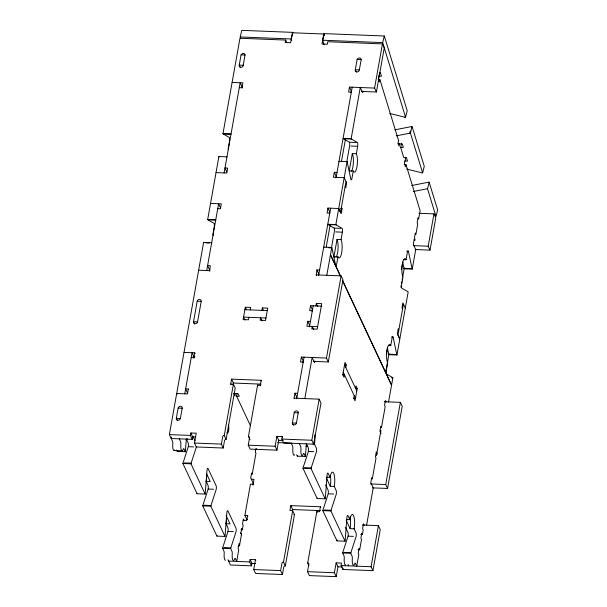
<?xml version="1.0" encoding="UTF-8"?>
<svg xmlns="http://www.w3.org/2000/svg" width="607" height="607" viewBox="0 0 607 607"><rect width="100%" height="100%" fill="white"/><g stroke="black" fill="none" stroke-linecap="round" stroke-linejoin="round"><path stroke-width="0.91" d="M186.303 439.195L185.401 450.955A2.792 0.744 -87.7 0 1 185.294 451.714L177.236 451.396L176.591 450.022M306.376 443.952L305.465 455.713A2.785 0.744 -87.7 0 1 305.367 456.472L297.301 456.153L296.656 454.78M174.672 449.992A5.584 1.487 -87.7 0 1 173.162 449.446A5.584 1.487 -87.7 0 1 172.775 444.142A2.792 0.744 -87.7 0 0 172.487 441.266L169.368 434.604L203.603 242.39L211.668 242.717A2.792 0.744 -87.7 0 1 211.79 243.05M213.269 235.546A9.773 2.61 -87.7 0 0 212.882 234.492L214.203 227.094A2.792 0.744 -87.7 0 0 214.028 223.323L207.875 219.772A2.792 0.744 -87.7 0 1 207.685 219.499L218.899 156.538L226.965 156.856A2.792 0.744 -87.7 0 1 227.048 157.076M228.566 149.686A9.773 2.61 -87.7 0 0 228.179 148.632L229.492 141.234A2.792 0.744 -87.7 0 0 229.325 137.463L223.171 133.919A2.792 0.744 -87.7 0 1 222.974 133.646L239.97 38.256L285.669 40.07L286.762 42.414M171.455 437.078L171.197 438.52L192.26 439.354L192.7 436.888L190.864 432.973L196.243 433.186L194.483 443.049L196.319 446.964L223.194 448.027L224.514 440.629A1.396 1.199 -25.1 0 1 226.077 439.453L235.228 388.078L233.399 384.17L230.706 384.064L231.586 379.132L261.154 380.301L261.465 380.953M180.362 418.489L176.326 418.329A2.094 1.791 -25.1 0 0 178.018 420.256A2.094 1.791 -25.1 0 0 180.362 418.489L182.191 408.215A2.094 1.791 -25.1 0 0 180.507 406.28A2.094 1.791 -25.1 0 0 178.155 408.048L176.326 418.329L177.358 420.522M197.563 321.907L193.534 321.748A2.094 1.791 -25.1 0 0 195.219 323.675A2.094 1.791 -25.1 0 0 197.563 321.907L201.22 301.36A2.094 1.791 -25.1 0 0 199.536 299.426A2.094 1.791 -25.1 0 0 197.192 301.201L193.534 321.748L194.627 324.092M241.078 54.835L239.188 65.412A2.094 1.791 -25.1 0 0 240.88 67.339A2.094 1.791 -25.1 0 0 243.225 65.571L245.069 54.395L244.082 53.499L242.61 53.439L241.078 54.835L245.107 54.994M184.756 393.829L192.07 352.728L194.513 357.948M206.714 270.532L218.611 203.755L220.705 208.224M224.097 172.927L240.16 82.757L242.603 87.977M187.464 392.805L185.628 388.897L188.322 389.004L187.442 393.935L176.69 393.511L177.054 394.292M184.012 352.409L194.764 352.834L193.883 357.766L191.197 357.66M209.711 271.291L210.28 265.707L207.594 265.6L209.423 269.516M192.26 439.354L190.423 435.439L190.864 432.973M285.669 40.07L285.229 42.536L290.601 42.748L292.384 32.763L323.743 34.007L324.479 35.57M250.251 309.927L250.691 307.461L245.311 307.248L243.119 319.57L248.491 319.79L248.931 317.324M223.194 448.027L221.365 444.119L222.686 436.721A1.396 1.199 -25.1 0 1 224.249 435.538L233.399 384.17M233.126 384.686L233.422 383.04L231.586 379.132M235.417 393.397L234.947 396.037L234.029 394.08M250.471 425.765L236.609 396.181L237.102 393.404M261.898 310.382L262.338 307.916L267.717 308.136L265.517 320.466L260.145 320.246L260.585 317.78L262.049 320.913M249.963 439.756L248.438 436.501L257.588 385.126L260.282 385.233L260.585 385.885M282.566 437.252L282.263 436.6L276.883 436.387L278.719 440.295L276.959 450.159L250.076 449.097L248.248 445.181L249.56 437.784A1.396 1.199 -25.1 0 0 248.438 436.501M260.282 385.233L261.154 380.301M323.743 34.007L321.968 43.992L327.34 44.205L327.78 41.739L382.44 43.909L384.269 47.816L376.401 91.998L361.537 91.407M255.919 448.74L255.327 452.025L255.942 453.33L252.208 474.287L251.594 472.982L250.721 477.914L253.165 483.134L252.846 484.917M240.979 529.714L242.322 529.767L243.134 525.252L242.519 523.947L243.399 519.015L244.097 520.503M247.39 519.326L246.723 519.296L244.887 515.389L250.448 484.151L253.142 484.257L253.445 484.91M246.48 520.654L246.799 518.871M244.887 515.389L247.573 515.495L246.7 520.427L243.111 520.282M253.142 484.257L254.014 479.325L251.328 479.219M227.982 559.722L230.455 565.011L251.51 565.845L249.682 561.93L250.122 559.464L255.494 559.677L255.805 560.329M251.51 565.845L251.951 563.379L250.122 559.464M276.959 450.159L275.13 446.244L276.883 436.387M320.716 507.444L320.413 506.792L290.844 505.616L289.964 510.548L292.65 510.662L294.486 514.569L285.336 565.944A1.396 1.199 -25.1 0 0 283.773 567.12L282.452 574.518L255.57 573.456L253.741 569.541L255.494 559.677M297.635 393.336L294.949 393.23L294.069 398.162L319.161 399.156L320.989 403.071L313.675 444.165L283.651 442.973L281.823 439.066L282.263 436.6M313.447 361.377L328.311 361.969L326.483 358.062L301.391 357.06L300.511 361.992L303.204 362.098M310.45 321.414L307.757 321.308L306.884 326.24L317.636 326.665M321.293 306.118L310.541 305.693L309.661 310.625L312.355 310.731M316.338 275.517L316.907 269.94L319.601 270.047M341.43 207.495L342.045 208.8L341.164 213.732L338.721 208.512L327.924 208.087L327.052 213.019L329.738 213.125M336.984 172.441L334.298 172.327L333.418 177.259L344.207 177.692L347.075 161.621L339.01 161.303A2.792 0.744 -87.7 0 1 339.161 161.773M376.401 91.998L374.572 88.083L349.48 87.089L348.6 92.021L351.286 92.127M296.489 398.784L296.785 397.145L294.949 393.23M302.931 362.622L303.227 360.975L301.391 357.06M309.297 326.862L309.593 325.223L307.757 321.308M312.081 311.247L312.377 309.6L310.541 305.693M318.447 275.495L318.743 273.848L316.907 269.94M329.464 213.641L329.76 211.995L327.924 208.087M335.838 177.889L336.126 176.242L334.298 172.327M351.021 92.643L351.316 91.004L349.48 87.089M296.398 423.087L292.369 422.927A2.094 1.791 -25.1 0 0 294.054 424.854A2.094 1.791 -25.1 0 0 296.398 423.087L298.227 412.813A2.094 1.791 -25.1 0 0 296.542 410.878A2.094 1.791 -25.1 0 0 294.198 412.654L292.369 422.927L293.416 425.158M296.755 398.268L304.077 357.166M309.57 326.346L313.227 305.799M318.721 274.979L330.656 208.193M336.149 177.373L352.212 87.196M326.255 246.897L330.071 225.432M341.43 161.667L345.36 139.633M315.921 305.905L316.353 303.439L321.733 303.652L317.195 329.131L311.816 328.918L312.256 326.452L313.72 329.586M331.376 248.339L334.313 231.851A2.792 0.744 -87.7 0 0 334.138 228.08L327.985 224.537A2.792 0.744 -87.7 0 1 327.795 224.264L335.861 224.582A2.792 0.744 -87.7 0 0 336.05 224.856L342.204 228.399A2.792 0.744 -87.7 0 1 342.378 232.17L341.058 239.568A9.773 2.61 -87.7 0 1 341.658 252.762A9.773 2.61 -87.7 0 1 337.985 256.829L336.665 264.227A2.792 0.744 -87.7 0 1 335.618 265.388L331.938 247.952A2.792 0.744 -87.7 0 0 331.779 247.474L323.713 247.155A2.792 0.744 -87.7 0 1 323.797 247.368M346.832 161.568L349.602 145.999A2.792 0.744 -87.7 0 0 349.435 142.228L343.281 138.677A2.792 0.744 -87.7 0 1 343.084 138.411L351.15 138.73A2.792 0.744 -87.7 0 0 351.347 138.995L357.5 142.546A2.792 0.744 -87.7 0 1 357.667 146.317L356.347 153.715A9.773 2.61 -87.7 0 1 356.954 166.91A9.773 2.61 -87.7 0 1 353.274 170.977L351.961 178.375A2.792 0.744 -87.7 0 1 350.907 179.535L347.227 162.099A2.792 0.744 -87.7 0 0 347.075 161.621M304.82 398.587L312.142 357.493L314.585 362.705L314.881 361.059M326.786 275.297L330.481 254.75L340.535 276.193L330.443 254.743M335.861 224.582L344.169 177.692L346.658 182.904L345.778 187.836L345.163 186.531M330.481 254.75L331.779 247.474M351.15 138.73L360.27 87.522L362.713 92.734L363.009 91.088M346.005 181.599L340.512 212.427L338.683 208.512M334.32 257.307A9.773 2.61 -87.7 0 1 333.949 256.67L337.029 239.408L341.058 239.568M356.347 153.715L352.318 153.556L349.245 170.817L353.274 170.977M282.452 574.518L280.624 570.61L281.936 563.213A1.396 1.199 -25.1 0 1 283.499 562.029L292.65 510.662M292.384 511.177L292.673 509.531L290.844 505.616M313.675 444.165L311.839 440.25L319.161 399.156M326.483 358.062L341.119 275.866L316.035 274.872M374.572 88.083L382.44 43.909M328.311 361.969L342.955 279.774L341.119 275.866M308.842 565.436L307.696 562.985L316.846 511.618L319.532 511.724L320.413 506.792M362.288 525.009L378.419 525.647L380.248 529.562L372.926 570.656L342.909 569.465L341.081 565.557L341.513 563.091L336.141 562.871L337.97 566.786L336.217 576.65L309.335 575.588L307.506 571.673L308.819 564.275A1.396 1.199 -25.1 0 0 307.696 562.985M345.778 367.463L346.218 364.997L344.996 362.387L342.803 374.716L344.025 377.326L344.465 374.86L342.667 374.792M354.238 395.726L353.798 398.192L355.019 400.802L357.212 388.472L355.99 385.862L355.558 388.328M336.217 576.65L334.381 572.735L336.141 562.871M342.909 569.465L343.13 568.235M386.333 354.541L387.501 348.016M401.47 269.554L402.782 262.216M385.673 372.455L388.996 353.79M400.855 287.24L401.181 285.404M401.508 283.568L401.834 281.731M402.16 279.895L402.487 278.059M402.813 276.223L404.285 267.96M388.51 402.122L392.866 377.88A2.792 0.744 -87.7 0 0 392.676 377.607L386.522 374.056A2.792 0.744 -87.7 0 1 386.348 370.293L387.668 362.895A9.773 2.61 -87.7 0 1 387.069 349.7A9.773 2.61 -87.7 0 1 390.741 345.633L392.061 338.236A2.792 0.744 -87.7 0 1 393.108 337.075L396.788 354.511A2.792 0.744 -87.7 0 0 396.948 354.989L388.882 354.67A2.792 0.744 -87.7 0 1 388.723 354.192L387.251 347.212M396.948 354.989L408.162 292.02A2.792 0.744 -87.7 0 0 407.972 291.755L401.819 288.204A2.792 0.744 -87.7 0 1 401.644 284.433L402.965 277.035A9.773 2.61 -87.7 0 1 402.358 263.84A9.773 2.61 -87.7 0 1 406.037 259.773L407.358 252.375A2.792 0.744 -87.7 0 1 408.405 251.215L412.085 268.658A2.792 0.744 -87.7 0 0 412.236 269.129L404.179 268.81A2.792 0.744 -87.7 0 1 404.019 268.34L402.729 262.232M358.077 549.684L359.693 549.752L361.522 539.471L360.907 538.159L361.787 533.227L362.394 534.532L360.717 534.463M362.394 534.532L363.198 530.01L362.591 528.705L363.472 523.773L364.17 525.267M376.454 455.622L380.991 430.143M403.427 304.183L397.934 335.003L399.77 338.911L397.365 333.698L398.245 328.766L398.852 330.071M366.56 525.336L373.229 487.891L370.786 482.679L371.666 477.747L372.281 479.052L376.014 458.088L375.399 456.783L376.279 451.851L377.326 454.089M412.236 269.129L415.727 249.56L413.284 244.34L414.164 239.408L414.771 240.713L415.029 239.257L414.422 237.952L415.302 233.02L415.909 234.325L417.737 224.051L417.13 222.746L418.011 217.814L418.618 219.119L420.12 210.697L405.977 164.596L404.179 164.52M372.926 570.656L371.097 566.741L378.419 525.647M372.698 487.869L387.57 488.46L385.733 484.545L400.377 402.358L384.246 401.713M415.158 249.538L430.022 250.13L428.193 246.214L433.952 213.876L418.876 213.277M387.57 488.46L402.213 406.265L400.377 402.358M430.022 250.13L435.78 217.792L433.952 213.876M240.729 38.666L240.197 36.959L241.814 30.35L292.893 32.376L292.536 33.84M291.739 40.502L291.277 38.977L292.354 34.576M324.039 44.789L322.636 40.221L324.252 33.62L384.292 35.995L407.198 110.679L405.582 117.28A2.8 1.646 13.8 0 1 404.793 117.189M405.582 117.28L382.676 42.604L384.292 35.995M378.556 77.605L379.853 72.316M378.138 79.638L379.929 79.707L379.39 81.907L378.343 78.485M399.778 143.601L399.133 146.249L398.078 142.82L398.617 140.619L379.929 79.707M404.846 161.037L407.532 161.143L406.478 157.721L403.792 157.615L400.643 147.334L401.652 143.206M410.249 131.013L409.71 133.221L396.28 135.862M406.743 169.087L421.857 172.805A2.785 1.609 13.7 0 0 422.639 172.889L410.461 133.176L411.88 126.567A2.807 1.639 13.8 0 0 411.326 126.605L394.838 129.86M405.893 157.205L404.383 163.374L405.438 166.796L405.977 164.596M422.647 172.904L424.263 166.303L412.077 126.575M429.141 182.199L437.632 209.878L436.016 216.487L427.525 188.807L429.141 182.199A2.792 1.624 13.7 0 0 428.398 182.244M187.646 439.051L186.303 438.998L188.14 442.913A2.792 0.744 -87.7 0 1 188.307 446.676L183.056 462.853A2.792 0.744 -87.7 0 0 182.904 463.498L197.078 493.757L205.143 494.075A2.792 0.744 -87.7 0 0 205.242 493.316L207.055 469.795A2.792 0.744 -87.7 0 1 208.102 468.634L216.046 485.585A2.792 0.744 -87.7 0 1 216.221 489.356L210.963 505.525A2.792 0.744 -87.7 0 0 210.811 506.177L224.985 536.429L216.919 536.11L202.746 505.859A2.792 0.744 -87.7 0 1 202.897 505.206L208.155 489.037A2.792 0.744 -87.7 0 0 207.981 485.266L206.152 481.359A9.773 2.61 -87.7 0 0 206.608 473.915M205.143 494.075L190.97 463.816A2.792 0.744 -87.7 0 1 191.122 463.171L196.372 446.995A2.792 0.744 -87.7 0 0 196.448 446.524M226.457 516.276A9.773 2.61 -87.7 0 1 225.994 523.712L227.83 527.627A2.792 0.744 -87.7 0 1 227.997 531.398L222.746 547.567A2.785 0.744 -87.7 0 0 222.594 548.22L223.877 550.966A2.792 0.744 -87.7 0 1 224.165 553.842A5.584 1.487 -87.7 0 0 225.599 560.193M239.704 545.162L239.006 543.675L238.126 548.607L238.741 549.912L236.692 561.414L235.402 558.668A2.792 0.744 -87.7 0 0 234.53 559.077A5.584 1.487 -87.7 0 1 232.792 559.912A5.584 1.487 -87.7 0 1 232.231 554.161A2.792 0.744 -87.7 0 0 231.942 551.285L230.652 548.538A2.785 0.744 -87.7 0 1 230.804 547.886L236.062 531.717A2.792 0.744 -87.7 0 0 235.888 527.946L227.951 510.995A2.792 0.744 -87.7 0 0 226.897 512.156L225.083 535.67A2.792 0.744 -87.7 0 1 224.985 536.429M306.224 443.429L308.212 447.67A2.792 0.744 -87.7 0 1 308.379 451.441L303.128 467.61A2.792 0.744 -87.7 0 0 302.976 468.263L317.15 498.514L325.208 498.833A2.792 0.744 -87.7 0 0 325.314 498.074L327.127 474.56A2.792 0.744 -87.7 0 1 328.175 473.392L330.011 477.307A9.773 2.61 -87.7 0 1 333.683 473.24A9.773 2.61 -87.7 0 1 334.282 486.435L336.217 490.623A2.792 0.744 -87.7 0 1 336.286 494.121L331.035 510.29A2.792 0.744 -87.7 0 0 330.883 510.942L345.057 541.194L336.991 540.875L322.818 510.616A2.792 0.744 -87.7 0 1 322.97 509.971L328.228 493.794A2.792 0.744 -87.7 0 0 328.053 490.031L325.671 484.94M325.208 498.833L311.042 468.581A2.792 0.744 -87.7 0 1 311.186 467.929L316.444 451.76A2.792 0.744 -87.7 0 0 316.376 448.269L314.441 444.074A9.773 2.61 -87.7 0 0 314.767 434.87M345.512 527.301L347.894 532.385A2.792 0.744 -87.7 0 1 348.069 536.156L342.811 552.324A2.792 0.744 -87.7 0 0 342.659 552.977L343.949 555.731A2.792 0.744 -87.7 0 1 344.23 558.599A5.584 1.487 -87.7 0 0 345.664 564.95M359.693 549.752L359.078 548.432L358.198 553.364L358.805 554.669L356.757 566.172L355.467 563.425A2.792 0.744 -87.7 0 0 354.602 563.842A5.584 1.487 -87.7 0 1 352.864 564.669A5.584 1.487 -87.7 0 1 352.295 558.918A2.792 0.744 -87.7 0 0 352.014 556.05L350.725 553.296A2.792 0.744 -87.7 0 1 350.876 552.643L356.134 536.474A2.792 0.744 -87.7 0 0 356.066 532.984L354.131 528.796A9.773 2.61 -87.7 0 0 353.524 515.601A9.773 2.61 -87.7 0 0 349.852 519.668L346.491 519.531M357.113 59.433L357.918 58.34L359.405 57.969L360.74 58.454L361.15 59.592M411.599 185.545L428.39 182.237M413.344 191.486L426.774 188.845A2.8 1.654 14 0 1 427.328 188.792L427.525 188.807M240.197 36.959L291.277 38.977M322.636 40.221L382.676 42.604M243.278 65.268L239.249 65.108L240.342 67.453M359.397 69.873L355.323 69.706L356.37 71.945M378.798 76.148L381.492 76.254L380.437 72.832M232.102 82.438L242.853 82.863L241.973 87.795L239.287 87.689M222.974 133.646L231.039 133.965A2.792 0.744 -87.7 0 0 231.13 134.132M223.171 133.919L229.886 134.185M344.624 138.73L351.347 138.995M397.797 143.844L402.282 144.018L403.329 147.44L400.643 147.334M349.435 142.228L356.15 142.493M350.945 146.052L357.667 146.317M216.039 172.608L226.79 173.033L227.671 168.101L224.977 167.995L226.813 171.91M210.546 203.428L221.297 203.861L220.417 208.793L217.731 208.687M340.702 208.747L342.045 208.8M207.685 219.499L215.751 219.825A2.792 0.744 -87.7 0 0 215.842 219.984M207.875 219.772L214.597 220.038M329.328 224.59L336.05 224.856M334.138 228.08L340.861 228.346M335.656 231.904L342.378 232.17M413.321 245.623L428.193 246.214M205.948 242.959L209.309 243.088M328.911 247.831L330.595 247.899M406.728 251.146L408.405 251.215M333.949 256.67L337.985 256.829M403.617 259.682L406.037 259.773M404.019 268.332L410.742 268.605M198.648 270.214L209.4 270.639M197.192 301.201L201.22 301.36M244.856 309.707L267.255 310.594M265.942 317.992L243.536 317.104L244.932 320.086M391.432 337.006L393.108 337.075M388.321 345.535L390.741 345.633M388.723 354.192L395.445 354.458M193.011 356.605L194.801 356.681M344.427 364.928L346.218 364.997M391.523 377.827L392.866 377.88M233.422 383.04L261.139 384.14M355.421 388.397L357.212 388.472M233.596 393.503L238.073 393.677L239.295 396.288L236.609 396.181M353.669 398.26L355.459 398.336L343.243 372.25M178.155 408.048L182.191 408.215M294.198 412.654L298.227 412.813M169.368 434.604L190.423 435.439M281.823 439.066L311.839 440.25M192.7 436.888L195.386 436.994M278.719 440.295L283.196 440.477M277.702 442.602L291.785 443.163M313.098 444.021L314.441 444.074M305.958 446.206L307.749 446.274M194.483 443.049L221.365 444.119M248.248 445.181L275.13 446.244M188.307 446.676L193.686 446.889M308.379 451.441L313.758 451.654M174.201 450.485L182.267 450.811M184.399 462.906L191.122 463.171M304.471 467.663L311.186 467.929M182.904 463.498L190.97 463.816M302.976 468.263L311.042 468.581M326.649 477.178L330.011 477.307M370.505 483.946L385.733 484.545M206.152 481.359L210.181 481.518L206.615 473.908M326.361 477.975L330.254 486.275L334.282 486.435M208.155 489.037L213.527 489.25M328.228 493.794L333.6 494.015M204.24 505.259L210.963 505.525M324.313 510.024L331.035 510.29M202.746 505.859L210.811 506.177M292.673 509.531L320.397 510.631M322.818 510.616L330.883 510.942M293.811 514.546L294.486 514.569M225.994 523.712L230.023 523.871L226.138 515.578M346.21 520.336L350.095 528.636L354.131 528.796M227.997 531.398L233.376 531.611M348.069 536.156L353.441 536.368M224.089 547.62L230.804 547.886M344.154 552.378L350.876 552.643M222.594 548.22L230.652 548.538M342.659 552.977L350.725 553.296M228.627 561.096L249.682 561.93M341.081 565.557L371.097 566.741M251.951 563.379L255.539 563.516M337.97 566.786L342.454 566.961M253.741 569.541L280.624 570.61M307.506 571.673L334.381 572.735M389.679 113.463L404.793 117.181M405.301 308.09L402.858 302.878L401.978 307.81L402.585 309.115M342.538 280.487L391.576 385.149L342.469 280.419M386.128 401.971L385.43 400.483L384.55 405.415L385.164 406.72L381.431 427.677L380.817 426.372L379.936 431.304L380.984 433.542M316.353 303.439L317.825 306.565M344.556 364.853L356.779 390.938M262.338 307.916L263.438 310.268M294.069 398.162L294.372 398.814M349.852 519.668L348.016 515.753A2.792 0.744 -87.7 0 0 346.969 516.914L345.155 540.435A2.792 0.744 -87.7 0 1 345.057 541.194M245.311 307.248L246.412 309.593M299.334 443.596L300.624 446.35A2.792 0.744 -87.7 0 1 300.935 448.383L300.844 450.887A5.584 1.487 -87.7 0 0 302.81 455.075L303.409 453.672A2.792 0.744 -87.7 0 1 304.077 453.725L305.367 456.472M291.269 443.277L292.559 446.024A2.792 0.744 -87.7 0 1 292.87 448.065L292.779 450.569A5.584 1.487 -87.7 0 0 294.744 454.749M348.054 564.48L348.691 565.853M257.588 385.126L257.892 385.779M316.846 511.618L317.15 512.27M230.706 384.064L231.017 384.709M194.764 352.834L195.067 353.486M224.249 435.538L226.077 439.453M283.499 562.029L285.336 565.944M188.322 389.004L188.625 389.656M247.573 515.495L247.884 516.147M242.322 529.767L241.715 528.469L240.835 533.401L241.533 534.888M193.026 436.448L195.014 440.682M179.262 438.838L180.552 441.585A2.792 0.744 -87.7 0 1 180.833 444.461A5.584 1.487 -87.7 0 0 181.402 450.204A5.584 1.487 -87.7 0 0 183.139 449.377A2.792 0.744 -87.7 0 1 184.012 448.968L185.294 451.714M409.702 133.206A2.792 1.646 13.9 0 1 410.453 133.161M228.369 425.097A4.188 1.115 -87.7 0 1 228.627 430.758A4.188 1.115 -87.7 0 1 227.048 432.495M177.335 450.637A2.792 0.744 -87.7 0 1 177.236 451.396M197.154 493.188A2.792 0.744 -87.7 0 1 197.078 493.757M217.002 535.549A2.792 0.744 -87.7 0 1 216.919 536.11M203.603 242.39A2.792 0.744 -87.7 0 1 203.686 242.61M218.899 156.538A2.792 0.744 -87.7 0 1 219.059 157.016M238.035 546.649A2.094 1.791 -25.1 0 0 239.613 544.98L241.449 534.699A2.094 1.791 -25.1 0 0 240.478 532.931M256.723 448.732A2.094 1.791 -25.1 0 1 255.236 450.068M337.022 239.408A9.773 2.61 -87.7 0 1 338.061 248.756A9.773 2.61 -87.7 0 1 336.02 257.247M352.318 153.556A9.773 2.61 -87.7 0 1 353.357 162.896A9.773 2.61 -87.7 0 1 351.316 171.386M337.09 540.116A2.792 0.744 -87.7 0 1 336.991 540.875M317.226 497.952A2.792 0.744 -87.7 0 1 317.15 498.514M297.384 455.591A2.785 0.744 -87.7 0 1 297.301 456.153M349.973 516.823A9.773 2.61 -87.7 0 1 350.095 528.636M330.383 475.645A9.773 2.61 -87.7 0 1 330.254 486.275M357.151 59.433L355.232 70.01A2.094 1.791 -25.1 0 0 356.916 71.945A2.094 1.791 -25.1 0 0 359.261 70.169L361.226 59.6L357.151 59.433"/></g></svg>
